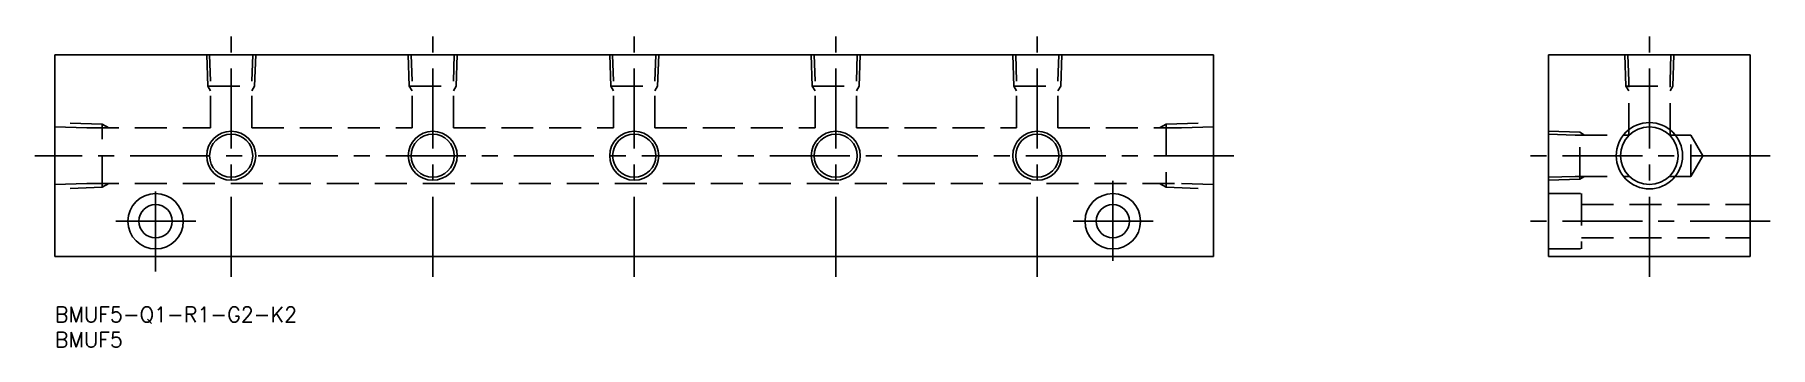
# Model space of a CAD drawing. Extents: x -4 to 341, y -8 to 54.
import ezdxf

# ---------------------------------------------------------------- set-up
doc = ezdxf.new("R2010")
doc.units = 0
doc.header["$LTSCALE"] = 0.5
doc.linetypes.add('CENTER', pattern=[50.8, 31.75, -6.35, 6.35, -6.35])
doc.linetypes.add('DASHED', pattern=[19.05, 12.7, -6.35])
for name, color, linetype in [('MSM_CENTER', 1, 'CENTER'), ('MSM_CONTINUOUS', 7, 'CONTINUOUS'), ('MSM_DASHED', 4, 'DASHED'), ('MSM_NARROW', 5, 'CONTINUOUS'), ('MSM_PART_NUMBER', 7, 'CONTINUOUS')]:
    doc.layers.add(name, color=color, linetype=linetype)
doc.styles.get("Standard").update_dxf_attribs({"font": 'txt.shx', "height": 3, "bigfont": 'bigfont.shx'})

# ---------------------------------------------------------------- blocks, each defined once
blk = doc.blocks.new('*U5')
at = {"layer": 'MSM_PART_NUMBER'}
blk.add_text('BMUF5-Q1-R1-G2-K2', height=3, dxfattribs=at).set_placement((0, -3))
blk = doc.blocks.new('*U6')
at = {"layer": 'MSM_PART_NUMBER'}
blk.add_text('BMUF5', height=3, dxfattribs=at).set_placement((0, -8))

msp = doc.modelspace()

# ---------------------------------------------------------------- linework, layer by layer
at = {"layer": 'MSM_CENTER'}
for p, q in [((35, 6), (35, 54)), ((75, 6), (75, 54)), ((115, 6), (115, 54)), ((155, 6), (155, 54)), ((195, 6), (195, 54)), ((316.51, 6), (316.51, 54)), ((234, 30), (-4, 30)), ((340.51, 30), (292.51, 30)), ((20, 7), (20, 25)), ((210, 25), (210, 7)), ((28, 17), (12, 17)), ((218, 17), (202, 17)), ((340.51, 17), (292.51, 17))]:
    msp.add_line(p, q, dxfattribs=at)
at = {"layer": 'MSM_CONTINUOUS'}
for p, q in [((0, 50), (230, 50)), ((0, 10), (0, 50)), ((230, 50), (230, 10)), ((296.51, 10), (296.51, 50)), ((336.51, 50), (296.51, 50)), ((336.51, 50), (336.51, 10)), ((230, 10), (0, 10)), ((336.51, 10), (296.51, 10))]:
    msp.add_line(p, q, dxfattribs=at)
for centre, radius in [((316.51, 30), 5.72), ((35, 30), 4.28), ((75, 30), 4.28), ((115, 30), 4.28), ((155, 30), 4.28), ((195, 30), 4.28), ((20, 17), 5.5), ((210, 17), 5.5), ((20, 17), 3.3), ((210, 17), 3.3)]:
    msp.add_circle(centre, radius, dxfattribs=at)
at = {"layer": 'MSM_DASHED'}
for p, q in [((30.35, 43.8), (30.14, 50)), ((30.9, 44.76), (30.72, 50)), ((39.1, 44.76), (39.28, 50)), ((39.65, 43.8), (39.86, 50)), ((70.35, 43.8), (70.14, 50)), ((70.9, 44.76), (70.72, 50)), ((79.1, 44.76), (79.28, 50)), ((79.65, 43.8), (79.86, 50)), ((110.35, 43.8), (110.14, 50)), ((110.9, 44.76), (110.72, 50)), ((119.1, 44.76), (119.28, 50)), ((119.65, 43.8), (119.86, 50)), ((150.35, 43.8), (150.14, 50)), ((150.9, 44.76), (150.72, 50)), ((159.1, 44.76), (159.28, 50)), ((159.65, 43.8), (159.86, 50)), ((190.35, 43.8), (190.14, 50)), ((190.9, 44.76), (190.72, 50)), ((199.1, 44.76), (199.28, 50)), ((199.65, 43.8), (199.86, 50)), ((311.86, 43.8), (311.64, 50)), ((312.41, 44.76), (312.23, 50)), ((320.61, 44.76), (320.79, 50)), ((321.16, 43.8), (321.37, 50)), ((30.35, 43.8), (30.9, 42.85)), ((30.35, 43.8), (39.65, 43.8)), ((30.9, 35.5), (30.9, 44.76)), ((39.1, 35.5), (39.1, 44.76)), ((39.1, 42.85), (39.65, 43.8)), ((70.35, 43.8), (70.9, 42.85)), ((70.35, 43.8), (79.65, 43.8)), ((70.9, 35.5), (70.9, 44.76)), ((79.1, 35.5), (79.1, 44.76)), ((79.1, 42.85), (79.65, 43.8)), ((110.35, 43.8), (110.9, 42.85)), ((110.35, 43.8), (119.65, 43.8)), ((110.9, 35.5), (110.9, 44.76)), ((119.1, 35.5), (119.1, 44.76)), ((119.1, 42.85), (119.65, 43.8)), ((150.35, 43.8), (150.9, 42.85)), ((150.35, 43.8), (159.65, 43.8)), ((150.9, 35.5), (150.9, 44.76)), ((159.1, 35.5), (159.1, 44.76)), ((159.1, 42.85), (159.65, 43.8)), ((190.35, 43.8), (190.9, 42.85)), ((190.35, 43.8), (199.65, 43.8)), ((190.9, 35.5), (190.9, 44.76)), ((199.1, 35.5), (199.1, 44.76)), ((199.1, 42.85), (199.65, 43.8)), ((311.86, 43.8), (312.41, 42.85)), ((311.86, 43.8), (321.16, 43.8)), ((312.41, 34.1), (312.41, 44.76)), ((320.61, 34.1), (320.61, 44.76)), ((320.61, 42.85), (321.16, 43.8)), ((9.4, 36.25), (0, 36.58)), ((6.37, 35.5), (0, 35.72)), ((6.37, 35.5), (30.9, 35.5)), ((10.7, 35.5), (9.4, 36.25)), ((9.4, 23.75), (9.4, 36.25)), ((39.1, 35.5), (70.9, 35.5)), ((79.1, 35.5), (110.9, 35.5)), ((119.1, 35.5), (150.9, 35.5)), ((159.1, 35.5), (190.9, 35.5)), ((199.1, 35.5), (223.63, 35.5)), ((220.6, 36.25), (219.3, 35.5)), ((220.6, 36.25), (230, 36.58)), ((220.6, 36.25), (220.6, 23.75)), ((223.63, 35.5), (230, 35.72)), ((302.71, 34.65), (296.51, 34.86)), ((303.66, 34.1), (302.71, 34.65)), ((302.71, 25.35), (302.71, 34.65)), ((301.75, 34.1), (296.51, 34.28)), ((301.75, 34.1), (312.41, 34.1)), ((320.61, 34.1), (324.76, 34.1)), ((324.76, 25.9), (324.76, 34.1)), ((324.76, 34.1), (327.12, 30)), ((324.76, 25.9), (327.12, 30)), ((6.37, 24.5), (0, 24.28)), ((6.37, 24.5), (223.63, 24.5)), ((9.4, 23.75), (10.7, 24.5)), ((219.3, 24.5), (220.6, 23.75)), ((223.63, 24.5), (230, 24.28)), ((301.75, 25.9), (296.51, 25.72)), ((302.71, 25.35), (296.51, 25.14)), ((301.75, 25.9), (312.52, 25.9)), ((302.71, 25.35), (303.66, 25.9)), ((320.5, 25.9), (324.76, 25.9)), ((9.4, 23.75), (0, 23.42)), ((220.6, 23.75), (230, 23.42)), ((296.51, 22.5), (303.01, 22.5)), ((303.01, 22.5), (303.01, 11.5)), ((303.01, 20.3), (336.51, 20.3)), ((296.51, 11.5), (303.01, 11.5)), ((303.01, 13.7), (336.51, 13.7))]:
    msp.add_line(p, q, dxfattribs=at)
at = {"layer": 'MSM_NARROW'}
for centre, radius in [((35, 30), 4.86), ((75, 30), 4.86), ((115, 30), 4.86), ((155, 30), 4.86), ((195, 30), 4.86), ((316.51, 30), 6.58)]:
    msp.add_circle(centre, radius, dxfattribs=at)

# ---------------------------------------------------------------- block references
at = {"layer": 'MSM_CONTINUOUS'}
for name in ['*U5', '*U6']:
    msp.add_blockref(name, (0, 0), dxfattribs=at)

doc.saveas('drawing.dxf')
